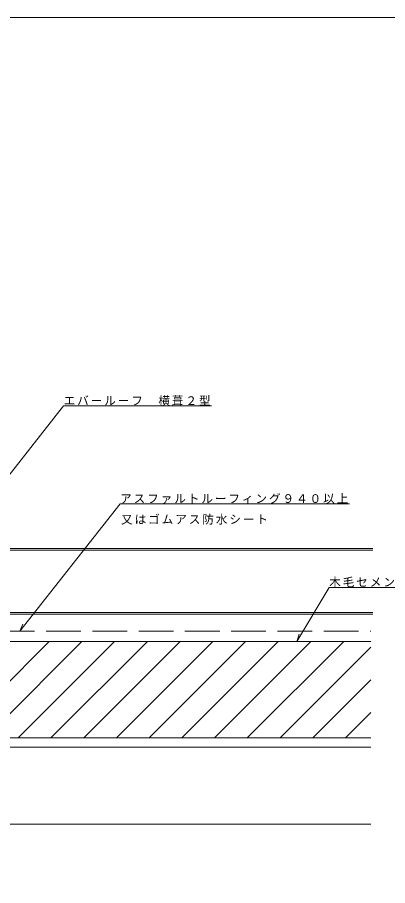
# Model space of a CAD drawing. Units: millimetres, scale not verified. Extents: x -567 to 1761, y -2125 to 401.
# Drawn here: x -210.4 to -114.4, y -686.3 to -460.9 of the extents above; entities that cross this region are included whole.
import ezdxf

# ---------------------------------------------------------------- set-up
doc = ezdxf.new("R2010")
doc.units = ezdxf.units.MM
doc.header["$LTSCALE"] = 3
doc.linetypes.add('DASHED3', pattern=[4, 3, -1])
doc.layers.add('0-0_0', color=7, linetype='Continuous', lineweight=18)
doc.styles.add('ＭＳ ゴシック', font='')
doc.styles.get('ＭＳ ゴシック').set_extended_font_data('MS Gothic')

msp = doc.modelspace()

# ---------------------------------------------------------------- linework, layer by layer
at = {"layer": '0-0_0'}
for p, q in [((-227.54, -598.825), (-198.376, -561.792)), ((-198.376, -561.792), (-160.045, -561.792)), ((-209.727, -620.225), (-183.728, -587.211)), ((-183.728, -587.211), (-124.282, -587.211)), ((-137.869, -622.925), (-129.509, -608.868)), ((-129.509, -608.868), (-88.168, -608.868)), ((-209.727, -620.225), (-208.938, -618.387)), ((-137.869, -622.925), (-137.326, -621)), ((-283.5, -622.925), (-118.739, -622.925)), ((-227.116, -647.925), (-202.116, -622.925)), ((-218.631, -647.925), (-193.631, -622.925)), ((-210.146, -647.925), (-185.146, -622.925)), ((-201.661, -647.925), (-176.661, -622.925)), ((-193.175, -647.925), (-168.175, -622.925)), ((-184.69, -647.925), (-159.69, -622.925)), ((-176.205, -647.925), (-151.205, -622.925)), ((-167.719, -647.925), (-142.72, -622.925)), ((-159.234, -647.925), (-134.234, -622.925)), ((-150.749, -647.925), (-125.749, -622.925)), ((-142.264, -647.925), (-118.739, -624.4)), ((-133.778, -647.925), (-118.739, -632.886)), ((-125.293, -647.925), (-118.739, -641.371)), ((-283.5, -647.925), (-118.739, -647.925))]:
    msp.add_line(p, q, dxfattribs=at)
at = {"layer": '0-0_0', "color": 3}
for p, q in [((-343.238, -598.825), (-118.191, -598.825)), ((-343.238, -599.225), (-118.191, -599.225)), ((-343.238, -615.425), (-118.191, -615.425)), ((-343.238, -615.825), (-118.191, -615.825))]:
    msp.add_line(p, q, dxfattribs=at)
at = {"layer": '0-0_0', "linetype": 'DASHED3'}
msp.add_line((-250.915, -620.225), (-118.739, -620.225), dxfattribs=at)
at = {"layer": '0-0_0', "color": 2}
for p, q in [((-257.297, -650.325), (-118.739, -650.325)), ((-257.297, -670.325), (-118.739, -670.325))]:
    msp.add_line(p, q, dxfattribs=at)
at = {"layer": '0-0_0'}
msp.add_lwpolyline([(-567, -460.95), (567, -460.95), (567, -1262.85), (-567, -1262.85)], close=True, dxfattribs=at)

# ---------------------------------------------------------------- texts
at = {"layer": '0-0_0', "char_height": 2.199, "attachment_point": 7, "style": 'ＭＳ ゴシック'}
for s, insert in [('\\T1.17;エバールーフ\u3000横葺２型', (-198.376, -561.792)), ('\\T1.17;アスファルトルーフィング９４０以上', (-183.728, -587.211)), ('\\T1.17;又はゴムアス防水シート', (-183.476, -592.601)), ('\\T1.17;木毛セメント板\u3000ｔ＝２５', (-129.509, -608.868))]:
    msp.add_mtext(s, dxfattribs=dict(at, insert=insert))

doc.saveas('drawing.dxf')
